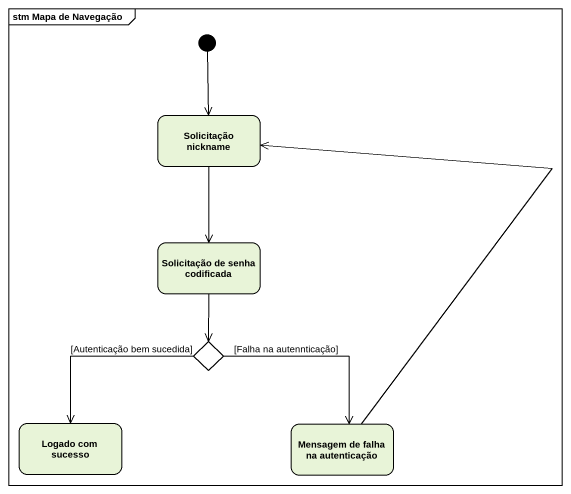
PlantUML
@startuml
mainframe stm Mapa de Navegação
hide empty description
state "Solicitação nickname" as Solicitação_nickname
state "Solicitação de senha codificada" as Solicitação_de_senha
state choice1 <<choice>>
state "Logado com sucesso" as Logado_com_sucesso
state "Mensagem de falha na autenticação" as Mensagem_de_falha_na
[*] --> Solicitação_nickname
Solicitação_nickname --> Solicitação_de_senha
Solicitação_de_senha --> choice1
choice1 --> Logado_com_sucesso : [Autenticação bem sucedida]
choice1 --> Mensagem_de_falha_na : [Falha na autennticação]
Mensagem_de_falha_na -up-> Solicitação_nickname
@enduml
